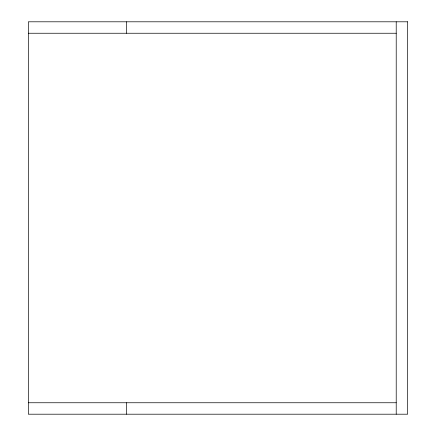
<?xml version="1.0" encoding="UTF-8"?>
<svg xmlns="http://www.w3.org/2000/svg" width="436" height="436" viewBox="0 0 436 436"><rect width="100%" height="100%" fill="white"/><g stroke="black" fill="none" stroke-linecap="round" stroke-linejoin="round"><path stroke-width="0.65" d="M28.34 33.245L396.215 33.245M28.34 402.755L396.215 402.755M396.215 21.8L396.215 414.2M126.44 21.8L126.44 33.245M126.44 402.755L126.44 414.2M407.66 21.8L28.34 21.8L28.34 414.2L407.66 414.2L407.66 21.8"/></g></svg>
